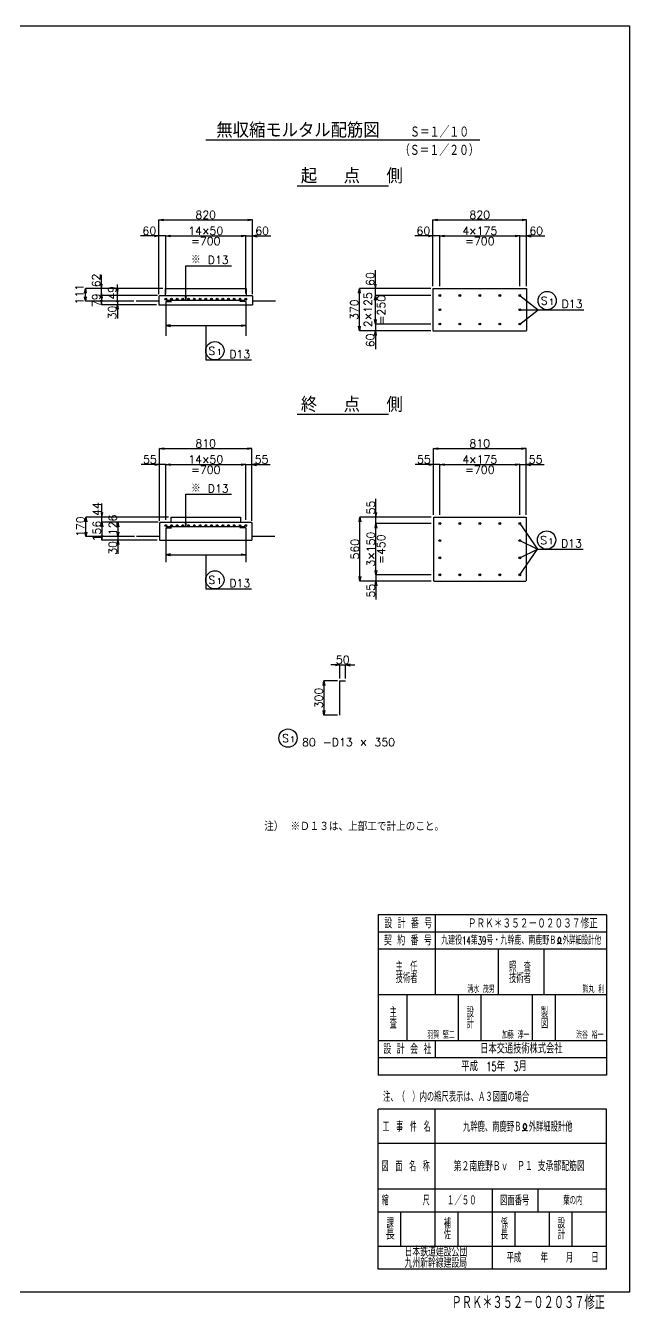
# Model space of a CAD drawing. Extents: x -19525 to 20025, y -14225 to 14225.
# Drawn here: x 6807 to 20025, y -14225 to 13850 of the extents above; entities that cross this region are included whole.
import ezdxf
from ezdxf.enums import TextEntityAlignment as Align

# ---------------------------------------------------------------- set-up
doc = ezdxf.new("R2010")
doc.units = 0
doc.header["$PDMODE"] = 35
doc.linetypes.add('HIDDEN', pattern=[0.375, 0.25, -0.125])
doc.layers.get('0').update_dxf_attribs({"linetype": 'CONTINUOUS'})
doc.layers.get('DEFPOINTS').update_dxf_attribs({"linetype": 'CONTINUOUS'})
for name, color, linetype in [('DIM-01', 2, 'CONTINUOUS'), ('DIM-02', 2, 'CONTINUOUS'), ('DIM-03', 6, 'CONTINUOUS'), ('GAIKEI-01', 7, 'CONTINUOUS'), ('TEKKIN-01', 3, 'CONTINUOUS'), ('TEXT-01', 4, 'CONTINUOUS'), ('TEXT-02', 6, 'CONTINUOUS'), ('WAKU-01', 1, 'CONTINUOUS'), ('WAKU-02', 4, 'CONTINUOUS')]:
    doc.layers.add(name, color=color, linetype=linetype)
doc.styles.get("Standard").update_dxf_attribs({"font": 'txt.shx', "bigfont": 'bigfont.shx'})
doc.dimstyles.get("Standard").update_dxf_attribs({"dimscale": 50, "dimtxt": 3.5, "dimasz": 2, "dimexe": 0, "dimexo": 1, "dimgap": 0.5, "dimtad": 1, "dimdec": 0, "dimzin": 0, "dimtxsty": 'STANDARD', "dimblk1": 'OPEN', "dimblk2": 'OPEN', "dimsah": 1, "dimcen": 0, "dimclrd": 2, "dimclre": 2, "dimclrt": 6, "dimaunit": 1, "dimazin": 3, "dimtfac": 1, "dimtdec": 4, "dimtix": 1, "dimtofl": 0, "dimtmove": 0, "dimatfit": 3, "dimtolj": 1, "dimtzin": 0})

# ---------------------------------------------------------------- blocks, each defined once
blk = doc.blocks.new('_OPEN')
at = {"color": 0, "linetype": 'BYBLOCK'}
for p, q in [((-1, 0.17), (0, 0)), ((0, 0), (-1, -0.17)), ((0, 0), (-1, 0))]:
    blk.add_line(p, q, dxfattribs=at)
blk = doc.blocks.new('*D40')
at = {"color": 2, "linetype": 'BYBLOCK'}
for p, q in [((13638, -481), (13338, -481)), ((13338, -581), (13338, -1131)), ((13638, -1231), (13338, -1231))]:
    blk.add_line(p, q, dxfattribs=at)
at = {"layer": 'DEFPOINTS', "color": 0, "linetype": 'BYBLOCK'}
for p in [(13688, -481), (13338, -1231), (13688, -1231)]:
    blk.add_point(p, dxfattribs=at)
at = {"color": 2, "linetype": 'BYBLOCK', "xscale": 100, "yscale": 100, "zscale": 100}
for p, rotation in [((13338, -481), 90), ((13338, -1231), 270)]:
    blk.add_blockref('_OPEN', p, dxfattribs=dict(at, rotation=rotation))
at = {"color": 6, "linetype": 'BYBLOCK', "insert": (13225, -856), "char_height": 175, "attachment_point": 5, "rotation": 90}
blk.add_mtext('\\A1;300', dxfattribs=at)
blk = doc.blocks.new('*D41')
at = {"color": 2, "linetype": 'BYBLOCK'}
for p, q in [((13688, -431), (13688, -131)), ((13813, -431), (13813, -131))]:
    blk.add_line(p, q, dxfattribs=at)
at = {"layer": 'DEFPOINTS', "color": 0, "linetype": 'BYBLOCK'}
for p in [(13813, -131), (13688, -481), (13813, -481)]:
    blk.add_point(p, dxfattribs=at)
at = {"color": 6, "linetype": 'BYBLOCK', "insert": (13750, -19), "char_height": 175, "attachment_point": 5}
blk.add_mtext('\\A1;50', dxfattribs=at)
blk = doc.blocks.new('*D42')
at = {"color": 2, "linetype": 'BYBLOCK'}
for p, q in [((9812, 8100), (8115, 8100)), ((8115, 7922), (8115, 8000)), ((9175, 7822), (8115, 7822))]:
    blk.add_line(p, q, dxfattribs=at)
at = {"layer": 'DEFPOINTS', "color": 0, "linetype": 'BYBLOCK'}
for p in [(8115, 8100), (9862, 8100), (9225, 7822)]:
    blk.add_point(p, dxfattribs=at)
at = {"color": 2, "linetype": 'BYBLOCK', "xscale": 100, "yscale": 100, "zscale": 100}
for p, rotation in [((8115, 8100), 90.00000000000006), ((8115, 7822), 270.0000000000001)]:
    blk.add_blockref('_OPEN', p, dxfattribs=dict(at, rotation=rotation))
at = {"color": 6, "linetype": 'BYBLOCK', "insert": (7984, 7975), "char_height": 175, "attachment_point": 5, "rotation": 90}
blk.add_mtext('\\A1;111', dxfattribs=at)
blk = doc.blocks.new('*D43')
at = {"color": 2, "linetype": 'BYBLOCK'}
for p, q in [((15675, 8100), (14115, 8100)), ((14115, 7275), (14115, 8000)), ((15675, 7175), (14115, 7175))]:
    blk.add_line(p, q, dxfattribs=at)
at = {"layer": 'DEFPOINTS', "color": 0, "linetype": 'BYBLOCK'}
for p in [(14115, 8100), (15725, 8100), (15725, 7175)]:
    blk.add_point(p, dxfattribs=at)
at = {"color": 2, "linetype": 'BYBLOCK', "xscale": 100, "yscale": 100, "zscale": 100}
for p, rotation in [((14115, 8100), 90.00000000000006), ((14115, 7175), 270.0000000000001)]:
    blk.add_blockref('_OPEN', p, dxfattribs=dict(at, rotation=rotation))
at = {"color": 6, "linetype": 'BYBLOCK', "insert": (14002.5, 7637.5), "char_height": 175, "attachment_point": 5, "rotation": 90}
blk.add_mtext('\\A1;370', dxfattribs=at)
blk = doc.blocks.new('*D44')
at = {"color": 2, "linetype": 'BYBLOCK'}
for p, q in [((9725, 7977), (9725, 9600)), ((9825, 9600), (11675, 9600)), ((11775, 7977), (11775, 9600))]:
    blk.add_line(p, q, dxfattribs=at)
at = {"layer": 'DEFPOINTS', "color": 0, "linetype": 'BYBLOCK'}
for p in [(11775, 9600), (9725, 7927), (11775, 7927)]:
    blk.add_point(p, dxfattribs=at)
at = {"color": 2, "linetype": 'BYBLOCK', "xscale": 100, "yscale": 100, "zscale": 100, "rotation": 180}
blk.add_blockref('_OPEN', (9725, 9600), dxfattribs=at)
at = {"color": 2, "linetype": 'BYBLOCK', "xscale": 100, "yscale": 100, "zscale": 100}
blk.add_blockref('_OPEN', (11775, 9600), dxfattribs=at)
at = {"color": 6, "linetype": 'BYBLOCK', "insert": (10750, 9713), "char_height": 175, "attachment_point": 5}
blk.add_mtext('\\A1;820', dxfattribs=at)
blk = doc.blocks.new('*D45')
at = {"color": 2, "linetype": 'BYBLOCK'}
for p, q in [((15725, 8150), (15725, 9600)), ((15825, 9600), (17675, 9600)), ((17775, 8150), (17775, 9600))]:
    blk.add_line(p, q, dxfattribs=at)
at = {"layer": 'DEFPOINTS', "color": 0, "linetype": 'BYBLOCK'}
for p in [(17775, 9600), (15725, 8100), (17775, 8100)]:
    blk.add_point(p, dxfattribs=at)
at = {"color": 2, "linetype": 'BYBLOCK', "xscale": 100, "yscale": 100, "zscale": 100, "rotation": 180}
blk.add_blockref('_OPEN', (15725, 9600), dxfattribs=at)
at = {"color": 2, "linetype": 'BYBLOCK', "xscale": 100, "yscale": 100, "zscale": 100}
blk.add_blockref('_OPEN', (17775, 9600), dxfattribs=at)
at = {"color": 6, "linetype": 'BYBLOCK', "insert": (16750, 9712.5), "char_height": 175, "attachment_point": 5}
blk.add_mtext('\\A1;820', dxfattribs=at)
blk = doc.blocks.new('*D46')
at = {"color": 2, "linetype": 'BYBLOCK'}
for p, q in [((15875, 8150), (15875, 9250)), ((15975, 9250), (17525, 9250)), ((17625, 8150), (17625, 9250))]:
    blk.add_line(p, q, dxfattribs=at)
at = {"layer": 'DEFPOINTS', "color": 0, "linetype": 'BYBLOCK'}
for p in [(17625, 9250), (15875, 8100), (17625, 8100)]:
    blk.add_point(p, dxfattribs=at)
at = {"color": 2, "linetype": 'BYBLOCK', "xscale": 100, "yscale": 100, "zscale": 100, "rotation": 180}
blk.add_blockref('_OPEN', (15875, 9250), dxfattribs=at)
at = {"color": 2, "linetype": 'BYBLOCK', "xscale": 100, "yscale": 100, "zscale": 100}
blk.add_blockref('_OPEN', (17625, 9250), dxfattribs=at)
at = {"color": 6, "linetype": 'BYBLOCK', "char_height": 175}
for s, insert, attachment_point in [('\\A1;4×175', (16750, 9275), 8), ('\\A1;=700', (16750, 9225), 2)]:
    blk.add_mtext(s, dxfattribs=dict(at, insert=insert, attachment_point=attachment_point))
blk = doc.blocks.new('*D47')
at = {"layer": 'DEFPOINTS', "color": 0, "linetype": 'BYBLOCK'}
for p in [(14465, 7950), (15725, 8100), (15725, 7950)]:
    blk.add_point(p, dxfattribs=at)
at = {"color": 6, "linetype": 'BYBLOCK', "insert": (14352, 8310), "char_height": 175, "attachment_point": 5, "rotation": 90}
blk.add_mtext('\\A1;60', dxfattribs=at)
blk = doc.blocks.new('*D48')
at = {"layer": 'DEFPOINTS', "color": 0, "linetype": 'BYBLOCK'}
for p in [(14465, 7325), (15725, 7325), (15725, 7175)]:
    blk.add_point(p, dxfattribs=at)
at = {"color": 6, "linetype": 'BYBLOCK', "insert": (14352, 6965), "char_height": 175, "attachment_point": 5, "rotation": 90}
blk.add_mtext('\\A1;60', dxfattribs=at)
blk = doc.blocks.new('*D49')
at = {"color": 2, "linetype": 'BYBLOCK'}
for p, q in [((15675, 7950), (14465, 7950)), ((14465, 7425), (14465, 7850)), ((15675, 7325), (14465, 7325))]:
    blk.add_line(p, q, dxfattribs=at)
at = {"layer": 'DEFPOINTS', "color": 0, "linetype": 'BYBLOCK'}
for p in [(14465, 7950), (15725, 7950), (15725, 7325)]:
    blk.add_point(p, dxfattribs=at)
at = {"color": 2, "linetype": 'BYBLOCK', "xscale": 100, "yscale": 100, "zscale": 100}
for p, rotation in [((14465, 7950), 90.00000000000006), ((14465, 7325), 270.0000000000001)]:
    blk.add_blockref('_OPEN', p, dxfattribs=dict(at, rotation=rotation))
at = {"color": 6, "linetype": 'BYBLOCK', "insert": (14448, 7638), "char_height": 175, "attachment_point": 5, "rotation": 90}
blk.add_mtext('\\A1;2×125\\P=250', dxfattribs=at)
blk = doc.blocks.new('*D50')
at = {"layer": 'DEFPOINTS', "color": 0, "linetype": 'BYBLOCK'}
for p in [(15875, 9250), (15725, 8100), (15875, 8100)]:
    blk.add_point(p, dxfattribs=at)
at = {"color": 6, "linetype": 'BYBLOCK', "insert": (15515, 9363), "char_height": 175, "attachment_point": 5}
blk.add_mtext('\\A1;60', dxfattribs=at)
blk = doc.blocks.new('*D51')
at = {"layer": 'DEFPOINTS', "color": 0, "linetype": 'BYBLOCK'}
for p in [(17625, 9250), (17625, 8100), (17775, 8100)]:
    blk.add_point(p, dxfattribs=at)
at = {"color": 6, "linetype": 'BYBLOCK', "insert": (17985, 9363), "char_height": 175, "attachment_point": 5}
blk.add_mtext('\\A1;60', dxfattribs=at)
blk = doc.blocks.new('*D52')
at = {"color": 2, "linetype": 'BYBLOCK'}
for p, q in [((9875, 7995), (9875, 9250)), ((9975, 9250), (11525, 9250)), ((11625, 7995), (11625, 9250))]:
    blk.add_line(p, q, dxfattribs=at)
at = {"layer": 'DEFPOINTS', "color": 0, "linetype": 'BYBLOCK'}
for p in [(11625, 9250), (9875, 7945), (11625, 7945)]:
    blk.add_point(p, dxfattribs=at)
at = {"color": 2, "linetype": 'BYBLOCK', "xscale": 100, "yscale": 100, "zscale": 100, "rotation": 180}
blk.add_blockref('_OPEN', (9875, 9250), dxfattribs=at)
at = {"color": 2, "linetype": 'BYBLOCK', "xscale": 100, "yscale": 100, "zscale": 100}
blk.add_blockref('_OPEN', (11625, 9250), dxfattribs=at)
at = {"color": 6, "linetype": 'BYBLOCK', "char_height": 175}
for s, insert, attachment_point in [('\\A1;14×50', (10750, 9275), 8), ('\\A1;=700', (10750, 9225), 2)]:
    blk.add_mtext(s, dxfattribs=dict(at, insert=insert, attachment_point=attachment_point))
blk = doc.blocks.new('*D53')
at = {"color": 2, "linetype": 'BYBLOCK'}
blk.add_line((9175, 7822), (8815, 7822), dxfattribs=at)
at = {"layer": 'DEFPOINTS', "color": 0, "linetype": 'BYBLOCK'}
for p in [(9743, 7945), (8815, 7822), (9225, 7822)]:
    blk.add_point(p, dxfattribs=at)
at = {"color": 6, "linetype": 'BYBLOCK', "insert": (8702, 8007), "char_height": 175, "attachment_point": 5, "rotation": 90}
blk.add_mtext('\\A1;49', dxfattribs=at)
blk = doc.blocks.new('*D54')
at = {"color": 2, "linetype": 'BYBLOCK'}
blk.add_line((9675, 7747), (8815, 7747), dxfattribs=at)
at = {"layer": 'DEFPOINTS', "color": 0, "linetype": 'BYBLOCK'}
for p in [(8815, 7747), (9225, 7822), (9725, 7747)]:
    blk.add_point(p, dxfattribs=at)
at = {"color": 6, "linetype": 'BYBLOCK', "insert": (8702, 7576), "char_height": 175, "attachment_point": 5, "rotation": 90}
blk.add_mtext('\\A1;30', dxfattribs=at)
blk = doc.blocks.new('*D55')
at = {"color": 2, "linetype": 'BYBLOCK'}
blk.add_line((9675, 7747), (8465, 7747), dxfattribs=at)
at = {"layer": 'DEFPOINTS', "color": 0, "linetype": 'BYBLOCK'}
for p in [(9743, 7945), (8465, 7747), (9725, 7747)]:
    blk.add_point(p, dxfattribs=at)
at = {"color": 6, "linetype": 'BYBLOCK', "insert": (8352, 7846), "char_height": 175, "attachment_point": 5, "rotation": 90}
blk.add_mtext('\\A1;79', dxfattribs=at)
blk = doc.blocks.new('*D56')
at = {"color": 2, "linetype": 'BYBLOCK'}
blk.add_line((9693, 7945), (8465, 7945), dxfattribs=at)
at = {"layer": 'DEFPOINTS', "color": 0, "linetype": 'BYBLOCK'}
for p in [(8465, 8100), (9743, 7945), (9862, 8100)]:
    blk.add_point(p, dxfattribs=at)
at = {"color": 6, "linetype": 'BYBLOCK', "insert": (8352, 8277), "char_height": 175, "attachment_point": 5, "rotation": 90}
blk.add_mtext('\\A1;62', dxfattribs=at)
blk = doc.blocks.new('*D57')
at = {"layer": 'DEFPOINTS', "color": 0, "linetype": 'BYBLOCK'}
for p in [(9875, 9250), (9725, 7927), (9875, 7945)]:
    blk.add_point(p, dxfattribs=at)
at = {"color": 6, "linetype": 'BYBLOCK', "insert": (9515, 9363), "char_height": 175, "attachment_point": 5}
blk.add_mtext('\\A1;60', dxfattribs=at)
blk = doc.blocks.new('*D58')
at = {"layer": 'DEFPOINTS', "color": 0, "linetype": 'BYBLOCK'}
for p in [(11625, 9250), (11625, 7945), (11775, 7927)]:
    blk.add_point(p, dxfattribs=at)
at = {"color": 6, "linetype": 'BYBLOCK', "insert": (11985, 9363), "char_height": 175, "attachment_point": 5}
blk.add_mtext('\\A1;60', dxfattribs=at)
blk = doc.blocks.new('*D75')
at = {"layer": 'DEFPOINTS', "color": 0, "linetype": 'BYBLOCK'}
for p in [(11625, 4250), (11625, 2990), (11762, 2972)]:
    blk.add_point(p, dxfattribs=at)
at = {"color": 6, "linetype": 'BYBLOCK', "insert": (11973, 4363), "char_height": 175, "attachment_point": 5}
blk.add_mtext('\\A1;55', dxfattribs=at)
blk = doc.blocks.new('*D74')
at = {"layer": 'DEFPOINTS', "color": 0, "linetype": 'BYBLOCK'}
for p in [(9875, 4250), (9737, 2972), (9875, 2990)]:
    blk.add_point(p, dxfattribs=at)
at = {"color": 6, "linetype": 'BYBLOCK', "insert": (9527, 4363), "char_height": 175, "attachment_point": 5}
blk.add_mtext('\\A1;55', dxfattribs=at)
blk = doc.blocks.new('*D69')
at = {"color": 2, "linetype": 'BYBLOCK'}
for p, q in [((9875, 3040), (9875, 4250)), ((9975, 4250), (11525, 4250)), ((11625, 3040), (11625, 4250))]:
    blk.add_line(p, q, dxfattribs=at)
at = {"layer": 'DEFPOINTS', "color": 0, "linetype": 'BYBLOCK'}
for p in [(11625, 4250), (9875, 2990), (11625, 2990)]:
    blk.add_point(p, dxfattribs=at)
at = {"color": 2, "linetype": 'BYBLOCK', "xscale": 100, "yscale": 100, "zscale": 100, "rotation": 180}
blk.add_blockref('_OPEN', (9875, 4250), dxfattribs=at)
at = {"color": 2, "linetype": 'BYBLOCK', "xscale": 100, "yscale": 100, "zscale": 100}
blk.add_blockref('_OPEN', (11625, 4250), dxfattribs=at)
at = {"color": 6, "linetype": 'BYBLOCK', "char_height": 175}
for s, insert, attachment_point in [('\\A1;14×50', (10750, 4275), 8), ('\\A1;=700', (10750, 4225), 2)]:
    blk.add_mtext(s, dxfattribs=dict(at, insert=insert, attachment_point=attachment_point))
blk = doc.blocks.new('*D68')
at = {"layer": 'DEFPOINTS', "color": 0, "linetype": 'BYBLOCK'}
for p in [(17625, 4250), (17625, 3100), (17762, 3100)]:
    blk.add_point(p, dxfattribs=at)
at = {"color": 6, "linetype": 'BYBLOCK', "insert": (17973, 4363), "char_height": 175, "attachment_point": 5}
blk.add_mtext('\\A1;55', dxfattribs=at)
blk = doc.blocks.new('*D67')
at = {"layer": 'DEFPOINTS', "color": 0, "linetype": 'BYBLOCK'}
for p in [(15875, 4250), (15737, 3100), (15875, 3100)]:
    blk.add_point(p, dxfattribs=at)
at = {"color": 6, "linetype": 'BYBLOCK', "insert": (15527, 4363), "char_height": 175, "attachment_point": 5}
blk.add_mtext('\\A1;55', dxfattribs=at)
blk = doc.blocks.new('*D63')
at = {"color": 2, "linetype": 'BYBLOCK'}
for p, q in [((15875, 3150), (15875, 4250)), ((15975, 4250), (17525, 4250)), ((17625, 3150), (17625, 4250))]:
    blk.add_line(p, q, dxfattribs=at)
at = {"layer": 'DEFPOINTS', "color": 0, "linetype": 'BYBLOCK'}
for p in [(17625, 4250), (15875, 3100), (17625, 3100)]:
    blk.add_point(p, dxfattribs=at)
at = {"color": 2, "linetype": 'BYBLOCK', "xscale": 100, "yscale": 100, "zscale": 100, "rotation": 180}
blk.add_blockref('_OPEN', (15875, 4250), dxfattribs=at)
at = {"color": 2, "linetype": 'BYBLOCK', "xscale": 100, "yscale": 100, "zscale": 100}
blk.add_blockref('_OPEN', (17625, 4250), dxfattribs=at)
at = {"color": 6, "linetype": 'BYBLOCK', "char_height": 175}
for s, insert, attachment_point in [('\\A1;4×175', (16750, 4275), 8), ('\\A1;=700', (16750, 4225), 2)]:
    blk.add_mtext(s, dxfattribs=dict(at, insert=insert, attachment_point=attachment_point))
blk = doc.blocks.new('*D62')
at = {"color": 2, "linetype": 'BYBLOCK'}
for p, q in [((15737.5, 3150), (15737.5, 4600)), ((15837.5, 4600), (17662.5, 4600)), ((17762.5, 3150), (17762.5, 4600))]:
    blk.add_line(p, q, dxfattribs=at)
at = {"layer": 'DEFPOINTS', "color": 0, "linetype": 'BYBLOCK'}
for p in [(17762.5, 4600), (15737.5, 3100), (17762.5, 3100)]:
    blk.add_point(p, dxfattribs=at)
at = {"color": 2, "linetype": 'BYBLOCK', "xscale": 100, "yscale": 100, "zscale": 100, "rotation": 180}
blk.add_blockref('_OPEN', (15737.5, 4600), dxfattribs=at)
at = {"color": 2, "linetype": 'BYBLOCK', "xscale": 100, "yscale": 100, "zscale": 100}
blk.add_blockref('_OPEN', (17762.5, 4600), dxfattribs=at)
at = {"color": 6, "linetype": 'BYBLOCK', "insert": (16750, 4712.5), "char_height": 175, "attachment_point": 5}
blk.add_mtext('\\A1;810', dxfattribs=at)
blk = doc.blocks.new('*D61')
at = {"color": 2, "linetype": 'BYBLOCK'}
for p, q in [((9737, 3022), (9737, 4600)), ((9837, 4600), (11662, 4600)), ((11762, 3022), (11762, 4600))]:
    blk.add_line(p, q, dxfattribs=at)
at = {"layer": 'DEFPOINTS', "color": 0, "linetype": 'BYBLOCK'}
for p in [(11762, 4600), (9737, 2972), (11762, 2972)]:
    blk.add_point(p, dxfattribs=at)
at = {"color": 2, "linetype": 'BYBLOCK', "xscale": 100, "yscale": 100, "zscale": 100, "rotation": 180}
blk.add_blockref('_OPEN', (9737, 4600), dxfattribs=at)
at = {"color": 2, "linetype": 'BYBLOCK', "xscale": 100, "yscale": 100, "zscale": 100}
blk.add_blockref('_OPEN', (11762, 4600), dxfattribs=at)
at = {"color": 6, "linetype": 'BYBLOCK', "insert": (10750, 4713), "char_height": 175, "attachment_point": 5}
blk.add_mtext('\\A1;810', dxfattribs=at)
blk = doc.blocks.new('*D73')
at = {"color": 2, "linetype": 'BYBLOCK'}
blk.add_line((9705, 2990), (8477, 2990), dxfattribs=at)
at = {"layer": 'DEFPOINTS', "color": 0, "linetype": 'BYBLOCK'}
for p in [(8477, 3100), (9987, 3100), (9755, 2990)]:
    blk.add_point(p, dxfattribs=at)
at = {"color": 6, "linetype": 'BYBLOCK', "insert": (8365, 3277), "char_height": 175, "attachment_point": 5, "rotation": 90}
blk.add_mtext('\\A1;44', dxfattribs=at)
blk = doc.blocks.new('*D72')
at = {"color": 2, "linetype": 'BYBLOCK'}
blk.add_line((9687, 2600), (8477, 2600), dxfattribs=at)
at = {"layer": 'DEFPOINTS', "color": 0, "linetype": 'BYBLOCK'}
for p in [(9755, 2990), (8477, 2600), (9737, 2600)]:
    blk.add_point(p, dxfattribs=at)
at = {"color": 6, "linetype": 'BYBLOCK', "insert": (8365, 2795), "char_height": 175, "attachment_point": 5, "rotation": 90}
blk.add_mtext('\\A1;156', dxfattribs=at)
blk = doc.blocks.new('*D59')
at = {"color": 2, "linetype": 'BYBLOCK'}
for p, q in [((9937, 3100), (8127, 3100)), ((8127, 2775), (8127, 3000)), ((9187, 2675), (8127, 2675))]:
    blk.add_line(p, q, dxfattribs=at)
at = {"layer": 'DEFPOINTS', "color": 0, "linetype": 'BYBLOCK'}
for p in [(8127, 3100), (9987, 3100), (9237, 2675)]:
    blk.add_point(p, dxfattribs=at)
at = {"color": 2, "linetype": 'BYBLOCK', "xscale": 100, "yscale": 100, "zscale": 100}
for p, rotation in [((8127, 3100), 90.00000000000006), ((8127, 2675), 270.0000000000001)]:
    blk.add_blockref('_OPEN', p, dxfattribs=dict(at, rotation=rotation))
at = {"color": 6, "linetype": 'BYBLOCK', "insert": (8006, 2892), "char_height": 175, "attachment_point": 5, "rotation": 90}
blk.add_mtext('\\A1;170', dxfattribs=at)
blk = doc.blocks.new('*D70')
at = {"color": 2, "linetype": 'BYBLOCK'}
for p, q in [((8827, 2890), (8827, 2775)), ((9187, 2675), (8827, 2675))]:
    blk.add_line(p, q, dxfattribs=at)
at = {"layer": 'DEFPOINTS', "color": 0, "linetype": 'BYBLOCK'}
for p in [(9755, 2990), (8827, 2675), (9237, 2675)]:
    blk.add_point(p, dxfattribs=at)
at = {"color": 2, "linetype": 'BYBLOCK', "xscale": 100, "yscale": 100, "zscale": 100}
for p, rotation in [((8827, 2990), 90.00000000000006), ((8827, 2675), 270.0000000000001)]:
    blk.add_blockref('_OPEN', p, dxfattribs=dict(at, rotation=rotation))
at = {"color": 6, "linetype": 'BYBLOCK', "insert": (8715, 2931), "char_height": 175, "attachment_point": 5, "rotation": 90}
blk.add_mtext('\\A1;126', dxfattribs=at)
blk = doc.blocks.new('*D71')
at = {"color": 2, "linetype": 'BYBLOCK'}
blk.add_line((9687, 2610), (8827, 2610), dxfattribs=at)
at = {"layer": 'DEFPOINTS', "color": 0, "linetype": 'BYBLOCK'}
for p in [(8827, 2610), (9237, 2685), (9737, 2610)]:
    blk.add_point(p, dxfattribs=at)
at = {"color": 6, "linetype": 'BYBLOCK', "insert": (8715, 2439), "char_height": 175, "attachment_point": 5, "rotation": 90}
blk.add_mtext('\\A1;30', dxfattribs=at)
blk = doc.blocks.new('*D65')
at = {"layer": 'DEFPOINTS', "color": 0, "linetype": 'BYBLOCK'}
for p in [(14477, 1838), (15737, 1838), (15737, 1700)]:
    blk.add_point(p, dxfattribs=at)
at = {"color": 6, "linetype": 'BYBLOCK', "insert": (14365, 1490), "char_height": 175, "attachment_point": 5, "rotation": 90}
blk.add_mtext('\\A1;55', dxfattribs=at)
blk = doc.blocks.new('*D66')
at = {"color": 2, "linetype": 'BYBLOCK'}
for p, q in [((15687.5, 2962.5), (14477.5, 2962.5)), ((14477.5, 1937.5), (14477.5, 2862.5)), ((15687.5, 1837.5), (14477.5, 1837.5))]:
    blk.add_line(p, q, dxfattribs=at)
at = {"layer": 'DEFPOINTS', "color": 0, "linetype": 'BYBLOCK'}
for p in [(14477.5, 2962.5), (15737.5, 2962.5), (15737.5, 1837.5)]:
    blk.add_point(p, dxfattribs=at)
at = {"color": 2, "linetype": 'BYBLOCK', "xscale": 100, "yscale": 100, "zscale": 100}
for p, rotation in [((14477.5, 2962.5), 90.00000000000006), ((14477.5, 1837.5), 270.0000000000001)]:
    blk.add_blockref('_OPEN', p, dxfattribs=dict(at, rotation=rotation))
at = {"color": 6, "linetype": 'BYBLOCK', "char_height": 175, "rotation": 90}
for s, insert, attachment_point in [('\\A1;3×150', (14452.5, 2400), 8), ('\\A1;=450', (14502.5, 2400), 2)]:
    blk.add_mtext(s, dxfattribs=dict(at, insert=insert, attachment_point=attachment_point))
blk = doc.blocks.new('*D64')
at = {"layer": 'DEFPOINTS', "color": 0, "linetype": 'BYBLOCK'}
for p in [(15737, 3100), (14477, 2963), (15737, 2963)]:
    blk.add_point(p, dxfattribs=at)
at = {"color": 6, "linetype": 'BYBLOCK', "insert": (14365, 3310), "char_height": 175, "attachment_point": 5, "rotation": 90}
blk.add_mtext('\\A1;55', dxfattribs=at)
blk = doc.blocks.new('*D60')
at = {"color": 2, "linetype": 'BYBLOCK'}
for p, q in [((15687.5, 3100), (14127.5, 3100)), ((14127.5, 1800), (14127.5, 3000)), ((15687.5, 1700), (14127.5, 1700))]:
    blk.add_line(p, q, dxfattribs=at)
at = {"layer": 'DEFPOINTS', "color": 0, "linetype": 'BYBLOCK'}
for p in [(14127.5, 3100), (15737.5, 3100), (15737.5, 1700)]:
    blk.add_point(p, dxfattribs=at)
at = {"color": 2, "linetype": 'BYBLOCK', "xscale": 100, "yscale": 100, "zscale": 100}
for p, rotation in [((14127.5, 3100), 90.00000000000006), ((14127.5, 1700), 270.0000000000001)]:
    blk.add_blockref('_OPEN', p, dxfattribs=dict(at, rotation=rotation))
at = {"color": 6, "linetype": 'BYBLOCK', "insert": (14015, 2400), "char_height": 175, "attachment_point": 5, "rotation": 90}
blk.add_mtext('\\A1;560', dxfattribs=at)

msp = doc.modelspace()

# ---------------------------------------------------------------- linework, layer by layer
at = {"layer": 'DIM-01'}
for p, q in [((9725, 9250), (9325, 9250)), ((9875, 9250), (9725, 9250)), ((11625, 9250), (11775, 9250)), ((11775, 9250), (12175, 9250)), ((15725, 9250), (15325, 9250)), ((15875, 9250), (15725, 9250)), ((17625, 9250), (17775, 9250)), ((17775, 9250), (18175, 9250)), ((14465, 8100), (14465, 8500)), ((8465, 8100), (8465, 8400)), ((8815, 7990), (8815, 8190)), ((8465, 7990), (8465, 8100)), ((8465, 7990), (8465, 7747.5)), ((8815, 7822.5), (8815, 7990)), ((14465, 7950), (14465, 8100)), ((8815, 7822.5), (8815, 7747.5)), ((8815, 7747.5), (8815, 7447.5)), ((14465, 7325), (14465, 7175)), ((14465, 7175), (14465, 6775)), ((9737.5, 4250), (9337.5, 4250)), ((9875, 4250), (9737.5, 4250)), ((11625, 4250), (11762.5, 4250)), ((11762.5, 4250), (12162.5, 4250)), ((15737.5, 4250), (15337.5, 4250)), ((15875, 4250), (15737.5, 4250)), ((17625, 4250), (17762.5, 4250)), ((17762.5, 4250), (18162.5, 4250)), ((8477.5, 3100), (8477.5, 3400)), ((14477.5, 3100), (14477.5, 3500)), ((8477.5, 2990), (8477.5, 3100)), ((14477.5, 2962.5), (14477.5, 3100)), ((8477.5, 2990), (8477.5, 2600)), ((8827.5, 2675), (8827.5, 2600)), ((8827.5, 2600), (8827.5, 2300)), ((14477.5, 1837.5), (14477.5, 1700)), ((14477.5, 1700), (14477.5, 1300)), ((13687.5, -131.5), (13487.5, -131.5)), ((13687.5, -131.5), (13812.5, -131.5)), ((13812.5, -131.5), (14012.5, -131.5))]:
    msp.add_line(p, q, dxfattribs=at)
for radius in [15, 7.5]:
    msp.add_circle((8815, 7822.5), radius, dxfattribs=at)
at = {"layer": 'DIM-02'}
for p, q in [((10312.5, 7850), (10312.5, 8600)), ((10312.5, 8600), (11312.5, 8600)), ((17625, 7950), (18025, 7637.5)), ((17625, 7325), (18025, 7637.5)), ((17625, 7637.5), (18025, 7637.5)), ((18025, 7637.5), (19025, 7637.5)), ((9875, 7290), (11625, 7290)), ((10750, 6540), (11750, 6540)), ((10312.5, 2895), (10312.5, 3600)), ((10312.5, 3600), (11312.5, 3600)), ((17625, 2962.5), (18012.5, 2400)), ((17625, 2587.5), (18012.5, 2400)), ((9875, 2280), (11625, 2280)), ((17625, 1837.5), (18012.5, 2400)), ((17625, 2212.5), (18012.5, 2400)), ((18012.5, 2400), (19012.5, 2400)), ((10750, 1530), (11750, 1530))]:
    msp.add_line(p, q, dxfattribs=at)
at = {"layer": 'DIM-02', "linetype": 'CONTINUOUS'}
for p, q in [((10750, 7290), (10750, 6540)), ((10750, 2280), (10750, 1530))]:
    msp.add_line(p, q, dxfattribs=at)
at = {"layer": 'DIM-02'}
for centre in [(18225, 7837.5), (10950, 6740), (18212.5, 2600), (10950, 1730)]:
    msp.add_circle(centre, 200, dxfattribs=at)
at = {"layer": 'DIM-03', "color": 2}
msp.add_circle((12550, -1731.5), 200, dxfattribs=at)
at = {"layer": 'GAIKEI-01'}
for p, q in [((9742.7, 7945), (9725, 7927.3)), ((9725, 7927.3), (9725, 7747.5)), ((9742.7, 7945), (11757.3, 7945)), ((9862.5, 8100), (11637.5, 8100)), ((9862.5, 8100), (9862.5, 7945)), ((11637.5, 8100), (11637.5, 7945)), ((11757.3, 7945), (11775, 7927.3)), ((11775, 7927.3), (11775, 7747.5)), ((9725, 7822.5), (9225, 7822.5)), ((9725, 7747.5), (11775, 7747.5)), ((12275, 7822.5), (11775, 7822.5)), ((9987.5, 3100), (11512.5, 3100)), ((9987.5, 3100), (9987.5, 2990)), ((11512.5, 3100), (11512.5, 2990)), ((9755.2, 2990), (9737.5, 2972.3)), ((9737.5, 2972.3), (9737.5, 2600)), ((9755.2, 2990), (11744.8, 2990)), ((11744.8, 2990), (11762.5, 2972.3)), ((11762.5, 2972.3), (11762.5, 2600)), ((9737.5, 2675), (9237.5, 2675)), ((9737.5, 2600), (11762.5, 2600)), ((12262.5, 2675), (11762.5, 2675))]:
    msp.add_line(p, q, dxfattribs=at)
at = {"layer": 'GAIKEI-01', "linetype": 'HIDDEN'}
for p, q in [((15725, 8100), (17775, 8100)), ((15725, 8100), (15725, 7175)), ((17775, 8100), (17775, 7175)), ((15725, 7175), (17775, 7175)), ((15737.5, 3100), (17762.5, 3100)), ((15737.5, 3100), (15737.5, 1700)), ((17762.5, 3100), (17762.5, 1700)), ((15737.5, 1700), (17762.5, 1700))]:
    msp.add_line(p, q, dxfattribs=at)
at = {"layer": 'TEKKIN-01'}
for p, q in [((9875, 7820), (9875, 7070)), ((9875, 7820), (10000, 7820)), ((9892.7, 7850), (11607.3, 7850)), ((11625, 7820), (11500, 7820)), ((11625, 7820), (11625, 7070)), ((9875, 2865), (10000, 2865)), ((9875, 2865), (9875, 2115)), ((9892.7, 2895), (11607.3, 2895)), ((11625, 2865), (11500, 2865)), ((11625, 2865), (11625, 2115)), ((13687.5, -1231.5), (13687.5, -481.5)), ((13687.5, -481.5), (13812.5, -481.5))]:
    msp.add_line(p, q, dxfattribs=at)
at = {"layer": 'TEKKIN-01', "color": 3}
for centre, radius in [((9875, 7870), 20), ((9875, 7870), 10), ((10000, 7870), 20), ((10000, 7870), 10), ((10125, 7870), 20), ((10125, 7870), 10), ((10250, 7870), 20), ((10250, 7870), 10), ((10375, 7870), 20), ((10375, 7870), 10), ((10500, 7870), 20), ((10500, 7870), 10), ((10625, 7870), 20), ((10625, 7870), 10), ((10750, 7870), 20), ((10750, 7870), 10), ((10875, 7870), 20), ((10875, 7870), 10), ((11000, 7870), 20), ((11000, 7870), 10), ((11125, 7870), 20), ((11125, 7870), 10), ((11250, 7870), 20), ((11250, 7870), 10), ((11375, 7870), 20), ((11375, 7870), 10), ((11500, 7870), 20), ((11500, 7870), 10), ((11625, 7870), 20), ((11625, 7870), 10), ((15875, 7950), 20), ((15875, 7950), 10), ((16312.5, 7950), 20), ((16312.5, 7950), 10), ((16750, 7950), 20), ((16750, 7950), 10), ((17187.5, 7950), 20), ((17187.5, 7950), 10), ((17625, 7950), 20), ((17625, 7950), 10), ((15875, 7637.5), 20), ((15875, 7637.5), 10), ((17625, 7637.5), 20), ((17625, 7637.5), 10), ((15875, 7325), 20), ((15875, 7325), 10), ((16312.5, 7325), 20), ((16312.5, 7325), 10), ((16750, 7325), 20), ((16750, 7325), 10), ((17187.5, 7325), 20), ((17187.5, 7325), 10), ((17625, 7325), 20), ((17625, 7325), 10), ((9875, 2915), 20), ((9875, 2915), 10), ((10000, 2915), 20), ((10000, 2915), 10), ((10125, 2915), 20), ((10125, 2915), 10), ((10250, 2915), 20), ((10250, 2915), 10), ((10375, 2915), 20), ((10375, 2915), 10), ((10500, 2915), 20), ((10500, 2915), 10), ((10625, 2915), 20), ((10625, 2915), 10), ((10750, 2915), 20), ((10750, 2915), 10), ((10875, 2915), 20), ((10875, 2915), 10), ((11000, 2915), 20), ((11000, 2915), 10), ((11125, 2915), 20), ((11125, 2915), 10), ((11250, 2915), 20), ((11250, 2915), 10), ((11375, 2915), 20), ((11375, 2915), 10), ((11500, 2915), 20), ((11500, 2915), 10), ((11625, 2915), 20), ((11625, 2915), 10), ((15875, 2962.5), 20), ((15875, 2962.5), 10), ((16312.5, 2962.5), 20), ((16312.5, 2962.5), 10), ((16750, 2962.5), 20), ((16750, 2962.5), 10), ((17187.5, 2962.5), 20), ((17187.5, 2962.5), 10), ((17625, 2962.5), 20), ((17625, 2962.5), 10), ((15875, 2587.5), 20), ((15875, 2587.5), 10), ((17625, 2587.5), 20), ((17625, 2587.5), 10), ((15875, 2212.5), 20), ((15875, 2212.5), 10), ((17625, 2212.5), 20), ((17625, 2212.5), 10), ((15875, 1837.5), 20), ((15875, 1837.5), 10), ((16312.5, 1837.5), 20), ((16312.5, 1837.5), 10), ((16750, 1837.5), 20), ((16750, 1837.5), 10), ((17187.5, 1837.5), 20), ((17187.5, 1837.5), 10), ((17625, 1837.5), 20), ((17625, 1837.5), 10)]:
    msp.add_circle(centre, radius, dxfattribs=at)
at = {"layer": 'TEXT-01', "color": 4}
for p, q in [((10750, 11350), (16750, 11350)), ((12750, 10350), (14750, 10350)), ((12750, 5350), (14750, 5350))]:
    msp.add_line(p, q, dxfattribs=at)
at = {"layer": 'TEXT-02'}
for centre, radius, start, end in [((18451.3, -6147.6), 76, 263.0416, 36.29199), ((18534.6, -6147.6), 76, 143.70801, 276.9584), ((18493, -6117), 24.3, 36.29199, 143.70801), ((17691.1, -10226.3), 86.9, 263.0416, 36.29199), ((17786.3, -10226.3), 86.9, 143.70801, 276.9584), ((17738.7, -10191.3), 27.8, 36.29199, 143.70801)]:
    msp.add_arc(centre, radius, start, end, dxfattribs=at)
at = {"layer": 'WAKU-01'}
for p, q in [((-19525, 13850), (20025, 13850)), ((20025, 13850), (20025, -13850)), ((20025, -13850), (-19525, -13850))]:
    msp.add_line(p, q, dxfattribs=at)
at = {"layer": 'WAKU-02'}
for p, q in [((19525, -5600), (14525, -5600)), ((14525, -5600), (14525, -9100)), ((19525, -5600), (19525, -9100)), ((19525, -9100), (14525, -9100)), ((19525, -9850), (14525, -9850)), ((14525, -13350), (14525, -9850)), ((19525, -13350), (19525, -9850)), ((19525, -13350), (14525, -13350))]:
    msp.add_line(p, q, dxfattribs=at)
at = {"layer": 'WAKU-02', "color": 7}
for p, q in [((15775, -5600), (15775, -7350)), ((19525, -5975), (14525, -5975)), ((19525, -6350), (14525, -6350)), ((17150, -6350), (17150, -7350)), ((18150, -6350), (18150, -7350)), ((19525, -7350), (14525, -7350)), ((15150, -7350), (15150, -8350)), ((15150, -7350), (15150, -8350)), ((16275, -7350), (16275, -8350)), ((16275, -7350), (16275, -8350)), ((16775, -7350), (16775, -8350)), ((16775, -7350), (16775, -8350)), ((17900, -7350), (17900, -8350)), ((17900, -7350), (17900, -8350)), ((18400, -7350), (18400, -8350)), ((18400, -7350), (18400, -8350)), ((19525, -8350), (14525, -8350)), ((15775, -8350), (15775, -8725)), ((19525, -8725), (14525, -8725)), ((15775, -12100), (15775, -9850)), ((19525, -10600), (14525, -10600)), ((19525, -11600), (14525, -11600)), ((17025, -12100), (17025, -11600)), ((18025, -12100), (18025, -11600)), ((19525, -12100), (14525, -12100)), ((15025, -12850), (15025, -12100)), ((15775, -12850), (15775, -12100)), ((16275, -12850), (16275, -12100)), ((17025, -13350), (17025, -12100)), ((17525, -12850), (17525, -12100)), ((18275, -12850), (18275, -12100)), ((18775, -12850), (18775, -12100)), ((19525, -12850), (14525, -12850))]:
    msp.add_line(p, q, dxfattribs=at)

# ---------------------------------------------------------------- block references
at = {"layer": 'DIM-01', "yscale": 100, "zscale": 100}
for p, xscale in [((9725, 9250), 100), ((11775, 9250), -100), ((15725, 9250), 100), ((17775, 9250), -100), ((9737.5, 4250), 100), ((11762.5, 4250), -100), ((15737.5, 4250), 100), ((17762.5, 4250), -100), ((13812.5, -131.5), -100)]:
    msp.add_blockref('_OPEN', p, dxfattribs=dict(at, xscale=xscale))
for p, xscale, rotation in [((8465, 8100), -100, 90.0000000000005), ((14465, 8100), -100, 90.0000000000005), ((8465, 7990), 100, 89.99999999999952), ((8815, 7990), -100, 90.0000000000005), ((8465, 7747.5), -100, 90.0000000000005), ((8815, 7747.5), 100, 89.99999999999952), ((14465, 7175), 100, 90.00000000000001), ((8477.5, 3100), -100, 90.0000000000005), ((14477.5, 3100), -100, 90.0000000000005), ((8477.5, 2990), 100, 89.99999999999952), ((8477.5, 2600), -100, 90.0000000000005), ((8827.5, 2600), 100, 89.99999999999952), ((14477.5, 1700), 100, 90.00000000000001), ((13687.5, -131.5), 100, 359.9999999999994)]:
    msp.add_blockref('_OPEN', p, dxfattribs=dict(at, xscale=xscale, rotation=rotation))
at = {"layer": 'DIM-02', "yscale": 100, "zscale": 100}
for p, xscale, rotation in [((10312.5, 7850), -100, 90.0000000000005), ((11625, 7290), 100, 2.478017790963349e-12), ((10312.5, 2895), -100, 90.0000000000005), ((11625, 2280), 100, 2.478017790963349e-12)]:
    msp.add_blockref('_OPEN', p, dxfattribs=dict(at, xscale=xscale, rotation=rotation))
at = {"layer": 'DIM-02', "xscale": -100, "yscale": 100, "zscale": 100}
for p in [(9875, 7290), (9875, 2280)]:
    msp.add_blockref('_OPEN', p, dxfattribs=at)

# ---------------------------------------------------------------- texts
at = {"layer": 'DIM-02', "color": 6}
for s, height, p in [('※ D13', 175, (10428.7, 8638.4)), ('S', 175, (18085.2, 7747.5)), ('1', 125, (18265.2, 7747.5)), ('D13', 175, (18541.2, 7675.9)), ('S', 175, (10810.2, 6650)), ('1', 125, (10990.2, 6650)), ('D13', 175, (11266.2, 6578.4)), ('※ D13', 175, (10428.7, 3638.4)), ('S', 175, (18072.7, 2510)), ('1', 125, (18252.7, 2510)), ('D13', 175, (18528.7, 2438.4)), ('S', 175, (10810.2, 1640)), ('1', 125, (10990.2, 1640)), ('D13', 175, (11266.2, 1568.4))]:
    msp.add_text(s, height=height, dxfattribs=at).set_placement(p)
at = {"layer": 'DIM-03'}
for s, height, p in [('S', 175, (12420.4, -1821.5)), ('1', 125, (12595.4, -1821.5))]:
    msp.add_text(s, height=height, dxfattribs=at).set_placement(p)
at = {"layer": 'DIM-03', "insert": (12859.1, -1908.8), "char_height": 175, "attachment_point": 7}
msp.add_mtext('80 -D13 × 350', dxfattribs=at)
at = {"layer": 'TEXT-01', "color": 4}
for s, p in [('無収縮モルタル配筋図', (10982.6, 11400)), ('起  点  側', (12832.6, 10400)), ('終  点  側', (12832.6, 5400))]:
    msp.add_text(s, height=325, dxfattribs=at).set_placement(p)
at = {"layer": 'TEXT-01', "width": 0.75}
for s, p in [('Ｓ＝１／１０', (15222.1, 11400)), ('（Ｓ＝１／２０）', (15002.1, 11000))]:
    msp.add_text(s, height=250, dxfattribs=at).set_placement(p)
at = {"layer": 'TEXT-02'}
msp.add_text('注） ※Ｄ１３は、上部工で計上のこと。', height=175, dxfattribs=at).set_placement((12031.4, -3758.2))
for s, height, width, p, p2 in [('設 計 番 号', 200, 0.828947, (14658.3, -5887.5), (15708.3, -5887.5)), ('契 約 番 号', 200, 0.828947, (14651.2, -6262.5), (15701.2, -6262.5)), ('九建役14第39号・九幹鹿、南鹿野Ｂ', 175, 0.717608, (15905.3, -6246.4), (18425.3, -6246.4)), ('外詳細設計他', 175, 0.692308, (18565.3, -6246.4), (19405.3, -6246.4)), ('主\u3000任', 200, 0.72, (14905.7, -6837.5), (15385.7, -6837.5)), ('照\u3000査', 200, 0.72, (17389.2, -6837.5), (17869.2, -6837.5)), ('技術者', 200, 0.72, (14905.7, -7087.5), (15385.7, -7087.5)), ('技術者', 200, 0.72, (17389.2, -7087.5), (17869.2, -7087.5)), ('清水 茂男', 150, 0.789474, (16477.7, -7302.1), (17077.7, -7302.1)), ('熊丸 利', 150, 0.827586, (18996.4, -7302.1), (19476.4, -7302.1)), ('査', 200, 0.857143, (14774.9, -8081), (14934.9, -8081)), ('主', 200, 0.857143, (14774.9, -7834.3), (14934.9, -7834.3)), ('設', 200, 0.857143, (16462.4, -7834.3), (16622.4, -7834.3)), ('計', 200, 0.857143, (16462.4, -8081), (16622.4, -8081)), ('製', 200, 0.857143, (18087.4, -7834.3), (18247.4, -7834.3)), ('羽賀 堅二', 150, 0.779221, (15602.7, -8302.1), (16202.7, -8302.1)), ('加藤 淳一', 150, 0.779221, (17236.1, -8302.1), (17836.1, -8302.1)), ('図', 200, 0.923077, (18087.4, -8081), (18247.4, -8081)), ('渋谷 裕一', 150, 0.779221, (18858.6, -8302.1), (19458.6, -8302.1)), ('設 計 会 社', 200, 0.828947, (14639.9, -8637.5), (15689.9, -8637.5)), ('日本交通技術株式会社', 200, 0.767045, (16761.3, -8627.6), (18561.3, -8627.6)), ('平成\u300015年\u30003月', 200, 0.760563, (16342, -9014.5), (17782, -9014.5)), ('注、（\u3000）内の縮尺表示は、Ａ３図面の場合', 200, 0.674157, (14632.2, -9684.4), (17832.2, -9684.4)), ('工\u3000事\u3000件\u3000名', 200, 0.650826, (14620, -10339.2), (15670, -10339.2)), ('九幹鹿、南鹿野Ｂ', 200, 0.695652, (16381.4, -10339.2), (17661.4, -10339.2)), ('外詳細設計他', 200, 0.692308, (17821.4, -10339.2), (18781.4, -10339.2)), ('図\u3000面\u3000名\u3000称', 200, 0.645492, (14603.6, -11202), (15653.6, -11202)), ('第２南鹿野Ｂｖ', 200, 0.75, (16178.9, -11202), (17378.9, -11202)), ('Ｐ１ 支承部配筋図', 200, 0.75, (17567.8, -11198.5), (19047.8, -11198.5)), ('縮\u3000\u3000\u3000\u3000\u3000尺', 200, 0.645492, (14603.6, -11950), (15653.6, -11950)), ('１／５０', 200, 0.75, (16030.3, -11950), (16680.3, -11950)), ('図面番号', 200, 0.705882, (17193.2, -11950), (17833.2, -11950)), ('葉の内', 175, 0.734694, (18576.8, -11937.5), (18996.8, -11937.5)), ('課', 200, 0.857143, (14709.1, -12448.7), (14869.1, -12448.7)), ('補', 200, 0.857143, (15959.1, -12448.7), (16119.1, -12448.7)), ('係', 200, 0.857143, (17209.1, -12448.7), (17369.1, -12448.7)), ('設', 200, 0.857143, (18459.1, -12448.7), (18619.1, -12448.7)), ('長', 200, 1.071429, (14689.1, -12695.4), (14889.1, -12695.4)), ('佐', 200, 0.857143, (15959.1, -12695.4), (16119.1, -12695.4)), ('長', 200, 0.857143, (17209.1, -12695.4), (17369.1, -12695.4)), ('計', 200, 0.857143, (18459.1, -12695.4), (18619.1, -12695.4)), ('日本鉄道建設公団', 190, 0.776978, (15105.2, -13067.3), (16473.2, -13067.3)), ('九州新幹線建設局', 190, 0.771429, (15103.7, -13313.5), (16471.7, -13313.5)), ('平成', 200, 0.75, (17337, -13200), (17657, -13200)), ('年', 200, 0.857143, (18081.8, -13200), (18241.8, -13200))]:
    msp.add_text(s, height=height, dxfattribs=dict(at, width=width)).set_placement(p, p2, align=Align.FIT)
at = {"layer": 'TEXT-02', "width": 0.678}
msp.add_text('ＰＲＫ＊３５２－０２０３７修正', height=200, dxfattribs=at).set_placement((16488.3, -5892.6))
at = {"layer": 'TEXT-02'}
for s, p, p2 in [('月', (18636.8, -13200), (18796.8, -13200)), ('日', (19191.8, -13200), (19351.8, -13200))]:
    msp.add_text(s, height=200, dxfattribs=at).set_placement(p, p2, align=Align.FIT)
at = {"layer": 'TEXT-02', "color": 4, "width": 0.678}
msp.add_text('\u3000ＰＲＫ＊３５２－０２０３７修正', height=300, dxfattribs=at).set_placement((15910, -14225))

# ---------------------------------------------------------------- dimensions: what is measured, and where the dimension line sits
at = {"layer": 'DIM-01', "linetype": 'CONTINUOUS'}
for base, p1, p2, angle, override, picture, middle in [((11775, 9600), (9725, 7927.3), (11775, 7927.3), 0, {"dimlfac": 0.4}, '*D44', (10750, 9712.5)), ((17775, 9600), (15725, 8100), (17775, 8100), 0, {"dimlfac": 0.4}, '*D45', (16750, 9712.5)), ((8465, 7747.5), (9742.7, 7945), (9725, 7747.5), 90, {"dimlfac": 0.4, "dimse1": 1}, '*D55', (8352.5, 7846.3)), ((14115, 8100), (15725, 7175), (15725, 8100), 90, {"dimlfac": 0.4}, '*D43', (14002.5, 7637.5)), ((11762.5, 4600), (9737.5, 2972.3), (11762.5, 2972.3), 0, {"dimlfac": 0.4}, '*D61', (10750, 4712.5)), ((17762.5, 4600), (15737.5, 3100), (17762.5, 3100), 0, {"dimlfac": 0.4}, '*D62', (16750, 4712.5)), ((14127.5, 3100), (15737.5, 1700), (15737.5, 3100), 90, {"dimlfac": 0.4}, '*D60', (14015, 2400)), ((8477.5, 2600), (9755.2, 2990), (9737.5, 2600), 90, {"dimlfac": 0.4, "dimse1": 1}, '*D72', (8365, 2795)), ((13812.5, -131.5), (13687.5, -481.5), (13812.5, -481.5), 180, {"dimlfac": 0.4}, '*D41', (13750, -19)), ((13337.5, -1231.5), (13687.5, -481.5), (13687.5, -1231.5), 90, {"dimlfac": 0.4}, '*D40', (13225, -856.5))]:
    dim = msp.add_linear_dim(base=base, p1=p1, p2=p2, angle=angle, dimstyle='STANDARD', override=override, dxfattribs=at)
    dim.commit()
    dim.dimension.update_dxf_attribs({"geometry": picture, "text_midpoint": middle})
for base, p1, p2, angle, override, picture, middle in [((9875, 9250), (9725, 7927.3), (9875, 7945), 0, {"dimlfac": 0.4, "dimse1": 1, "dimse2": 1}, '*D57', (9514.5, 9362.5)), ((11625, 9250), (11775, 7927.3), (11625, 7945), 0, {"dimlfac": 0.4, "dimse1": 1, "dimse2": 1}, '*D58', (11985.5, 9362.5)), ((15875, 9250), (15725, 8100), (15875, 8100), 0, {"dimlfac": 0.4, "dimse1": 1, "dimse2": 1}, '*D50', (15514.5, 9362.5)), ((17625, 9250), (17775, 8100), (17625, 8100), 0, {"dimlfac": 0.4, "dimse1": 1, "dimse2": 1}, '*D51', (17985.5, 9362.5)), ((14465, 7950), (15725, 8100), (15725, 7950), 90, {"dimlfac": 0.4, "dimse1": 1, "dimse2": 1}, '*D47', (14352.5, 8310.5)), ((8115, 8100), (9225, 7822.5), (9862.5, 8100), 90, {"dimlfac": 0.4}, '*D42', (7983.7, 7975)), ((8465, 8100), (9742.7, 7945), (9862.5, 8100), 90, {"dimlfac": 0.4, "dimse2": 1}, '*D56', (8352.5, 8276.6)), ((8815, 7822.5), (9742.7, 7945), (9225, 7822.5), 90, {"dimlfac": 0.4, "dimse1": 1}, '*D53', (8702.5, 8007.2)), ((8815, 7747.5), (9225, 7822.5), (9725, 7747.5), 90, {"dimlfac": 0.4, "dimse1": 1}, '*D54', (8702.5, 7576.2)), ((14465, 7325), (15725, 7175), (15725, 7325), 90, {"dimlfac": 0.4, "dimse1": 1, "dimse2": 1}, '*D48', (14352.5, 6964.5)), ((9875, 4250), (9737.5, 2972.3), (9875, 2990), 0, {"dimlfac": 0.4, "dimse1": 1, "dimse2": 1}, '*D74', (9527, 4362.5)), ((11625, 4250), (11762.5, 2972.3), (11625, 2990), 0, {"dimlfac": 0.4, "dimse1": 1, "dimse2": 1}, '*D75', (11973, 4362.5)), ((15875, 4250), (15737.5, 3100), (15875, 3100), 0, {"dimlfac": 0.4, "dimse1": 1, "dimse2": 1}, '*D67', (15527, 4362.5)), ((17625, 4250), (17762.5, 3100), (17625, 3100), 0, {"dimlfac": 0.4, "dimse1": 1, "dimse2": 1}, '*D68', (17973, 4362.5)), ((8477.5, 3100), (9755.2, 2990), (9987.5, 3100), 90, {"dimlfac": 0.4, "dimse2": 1}, '*D73', (8365, 3276.6)), ((14477.5, 2962.5), (15737.5, 3100), (15737.5, 2962.5), 90, {"dimlfac": 0.4, "dimse1": 1, "dimse2": 1}, '*D64', (14365, 3310.5)), ((8127.5, 3100), (9237.5, 2675), (9987.5, 3100), 90, {"dimlfac": 0.4}, '*D59', (8005.6, 2892.5)), ((8827.5, 2675), (9755.2, 2990), (9237.5, 2675), 90, {"dimlfac": 0.4, "dimse1": 1}, '*D70', (8715, 2931.2)), ((14477.5, 1837.5), (15737.5, 1700), (15737.5, 1837.5), 90, {"dimlfac": 0.4, "dimse1": 1, "dimse2": 1}, '*D65', (14365, 1489.5))]:
    dim = msp.add_linear_dim(base=base, p1=p1, p2=p2, angle=angle, dimstyle='STANDARD', override=override, dxfattribs=at)
    dim.commit()
    dim.dimension.update_dxf_attribs({"geometry": picture, "text_midpoint": middle, "dimtype": 160})
for base, p1, p2, angle, text, picture, middle in [((11625, 9250), (9875, 7945), (11625, 7945), 0, '14×50\\X=<>', '*D52', (10750, 9250)), ((17625, 9250), (15875, 8100), (17625, 8100), 0, '4×175\\X=<>', '*D46', (16750, 9250)), ((11625, 4250), (9875, 2990), (11625, 2990), 0, '14×50\\X=<>', '*D69', (10750, 4250)), ((17625, 4250), (15875, 3100), (17625, 3100), 0, '4×175\\X=<>', '*D63', (16750, 4250)), ((14477.5, 2962.5), (15737.5, 1837.5), (15737.5, 2962.5), 90, '3×150\\X=<>', '*D66', (14477.5, 2400))]:
    dim = msp.add_linear_dim(base=base, p1=p1, p2=p2, angle=angle, text=text, dimstyle='STANDARD', override={"dimlfac": 0.4}, dxfattribs=at)
    dim.commit()
    dim.dimension.update_dxf_attribs({"geometry": picture, "text_midpoint": middle})
dim = msp.add_linear_dim(base=(14465, 7950), p1=(15725, 7325), p2=(15725, 7950), angle=90, text='2×125\\X=<>', dimstyle='STANDARD', override={"dimlfac": 0.4}, dxfattribs=at)
dim.commit()
dim.dimension.update_dxf_attribs({"geometry": '*D49', "text_midpoint": (14447.7, 7637.5), "dimtype": 160})
dim = msp.add_linear_dim(base=(8827.5, 2600), p1=(9237.5, 2675), p2=(9737.5, 2600), angle=90, dimstyle='STANDARD', override={"dimlfac": 0.4, "dimse1": 1}, dxfattribs=at)
dim.commit()
dim.dimension.update_dxf_attribs({"geometry": '*D71', "text_midpoint": (8715, 2428.7), "dimtype": 160, "insert": (0, -10)})

doc.saveas('drawing.dxf')
